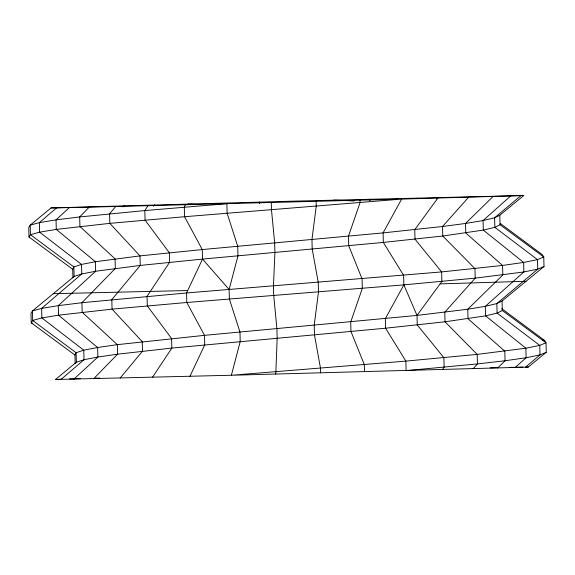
<?xml version="1.0" encoding="UTF-8"?>
<svg xmlns="http://www.w3.org/2000/svg" width="575" height="575" viewBox="0 0 575 575"><rect width="100%" height="100%" fill="white"/><g stroke="black" fill="none" stroke-linecap="round" stroke-linejoin="round"><path stroke-width="0.86" d="M501.709 308.638L544.446 340.342L545.998 342.765L539.745 345.388L525.873 348.213L477.2 354.387L405.864 361.114L231.373 375.259L528.274 367.066L546.25 352.295L545.998 342.765L502.306 310.529L497.102 313.109L485.552 315.862L445.014 321.799L385.588 328.203L171.839 348.083L117.587 354.186L97.901 357.025L84.015 359.713L76.367 362.236L55.516 379.478L231.373 375.259L240.221 341.579L239.969 332.048L229.375 299.014L229.13 289.484L237.971 255.803L237.727 246.272L227.132 213.246L226.881 203.715L144.807 210.572L79.673 216.94L56.034 219.873L39.366 222.626L30.18 225.17L28.75 227.513L29.002 237.044L72.694 269.28L72.924 277.948M185.452 204.772L184.309 207.187L184.561 216.717L202.256 249.564L202.508 259.095L186.559 292.963L186.803 302.493L204.506 335.34L204.75 344.871L189.944 376.316M369.754 200.776L370.516 199.166M72.694 269.28L73.873 266.937L81.521 264.414L95.4 261.726L139.991 255.897L202.256 249.564L383.087 232.897L442.513 226.5L465.513 223.459L483.058 220.556L494.608 217.81L499.804 215.222L523.782 195.522L296.779 201.07L51.031 207.934L30.18 225.17L30.425 234.701L29.002 237.044M75.167 363.716L74.944 355.055L76.123 352.705L83.77 350.182L97.649 347.494L117.336 344.655L204.506 335.34L417.004 315.423L467.762 309.228L485.3 306.331L496.85 303.578L502.054 300.998L544.008 266.52L543.756 256.989L542.203 254.574L500.178 223.395M523.782 195.522L401.623 199.101L383.087 232.897L383.338 242.427L403.614 275.346L403.866 284.877L385.336 318.672L385.588 328.203L405.864 361.114L406.115 370.645L477.451 363.918L505.058 360.748L526.125 357.743L539.997 354.919L546.25 352.295M74.944 355.055L31.244 322.819L30.992 313.289L32.423 310.946L74.125 276.46L73.873 266.937L30.425 234.701L39.617 232.156L56.285 229.403L109.818 223.359L184.561 216.717L401.623 199.101L148.027 205.706L144.807 210.572L145.058 220.103L169.345 252.784L169.596 262.308L147.049 296.341L147.301 305.871L171.594 338.553L171.839 348.083L152.519 377.25M153.547 206.303L154.596 204.865M437.863 198.109L414.762 229.648L415.006 239.178L441.636 271.925L441.88 281.455L417.004 315.423L417.256 324.954L443.878 357.693L444.13 367.224L442.355 369.653M148.027 205.706L115.661 206.504L109.566 213.828L109.818 223.359L139.991 255.897L140.243 265.427L111.816 299.604L112.067 309.134L142.241 341.665L142.492 351.196L120.153 378.048M436.871 198.792L437.978 197.462M122.957 207.036L124.142 205.706M468.611 197.247L442.513 226.5L442.764 236.023L474.957 268.611L475.202 278.142L444.762 312.268L445.014 321.799L477.2 354.387L477.451 363.918L473.103 368.791M115.661 206.504L89.226 207.137L79.673 216.94L79.925 226.471L115.093 258.879L115.345 268.41L81.923 302.709L58.283 305.648L41.608 308.394L32.423 310.946L32.674 320.476L31.244 322.819L32.84 323.351M93.718 378.681L117.587 354.186L117.336 344.655L82.175 312.239L81.923 302.709L186.559 292.963L441.636 271.925L502.564 265.442L523.631 262.437L537.496 259.62L543.756 256.989L500.056 224.753L499.804 215.222M493.055 196.542L465.513 223.459L465.764 232.99L502.564 265.442L502.816 274.972L467.762 309.228L468.014 318.758L504.814 351.217L505.058 360.748L497.548 368.086M89.226 207.137L69.381 207.589L56.034 219.873L56.285 229.403L95.4 261.726L95.651 271.256L58.283 305.648L58.528 315.179L97.649 347.494L97.901 357.025L73.873 379.133M510.607 196.018L483.058 220.556L483.309 230.086L523.631 262.437L523.875 271.968L485.3 306.331L485.552 315.862L525.873 348.213L526.125 357.743L515.099 367.562M69.381 207.589L56.58 207.855L39.366 222.626L39.617 232.156L81.521 264.414L81.772 273.944L41.608 308.394L41.86 317.925L83.77 350.182L84.015 359.713L61.072 379.399M520.9 195.673L494.608 217.81L494.852 227.341L537.496 259.62L537.747 269.15L496.85 303.578L497.102 313.109L539.745 345.388L539.997 354.919L525.392 367.217M500.056 224.753L494.852 227.341L483.309 230.086L442.764 236.023L383.338 242.427L202.508 259.095L140.243 265.427L95.651 271.256L81.772 273.944L74.125 276.46M544.008 266.52L537.747 269.15L523.875 271.968L475.202 278.142L403.866 284.877L186.803 302.493L112.067 309.134L58.528 315.179L41.86 317.925L32.674 320.476L76.123 352.705L76.367 362.236M55.516 379.478L61.561 379.213M526.024 281.297L440.105 283.877M69.503 378.954L80.27 378.623M95.292 378.192L99.698 378.062M187.694 290.54L53.274 293.703M490.195 367.849L496.354 367.705M509.759 367.403L522.97 367.13M51.031 207.934L56.58 207.855M526.499 367.087L528.274 367.066M333.78 200.114L354.25 200.963M188.169 203.96L199.748 204.441M542.757 339.94L544.446 340.342M202.508 259.095L229.13 289.484M403.866 284.877L417.004 315.423M502.054 300.998L502.306 310.529M360.007 200.222L360.065 202.601L348.472 236.217L348.723 245.741L362.063 278.846L362.315 288.377L350.721 321.986L350.966 331.516L364.313 364.615L364.5 371.766M316.113 201.387L316.243 206.152L311.959 239.567L312.211 249.097L318.241 282.39L318.485 291.92L314.209 325.342L314.453 334.873L320.483 368.165L320.606 372.931M271.285 202.565L271.472 209.71L274.663 242.93L274.915 252.461L273.47 285.955L273.722 295.485L276.913 328.706L277.164 338.229L275.777 374.109M259.418 202.055L259.462 203.643"/></g></svg>
